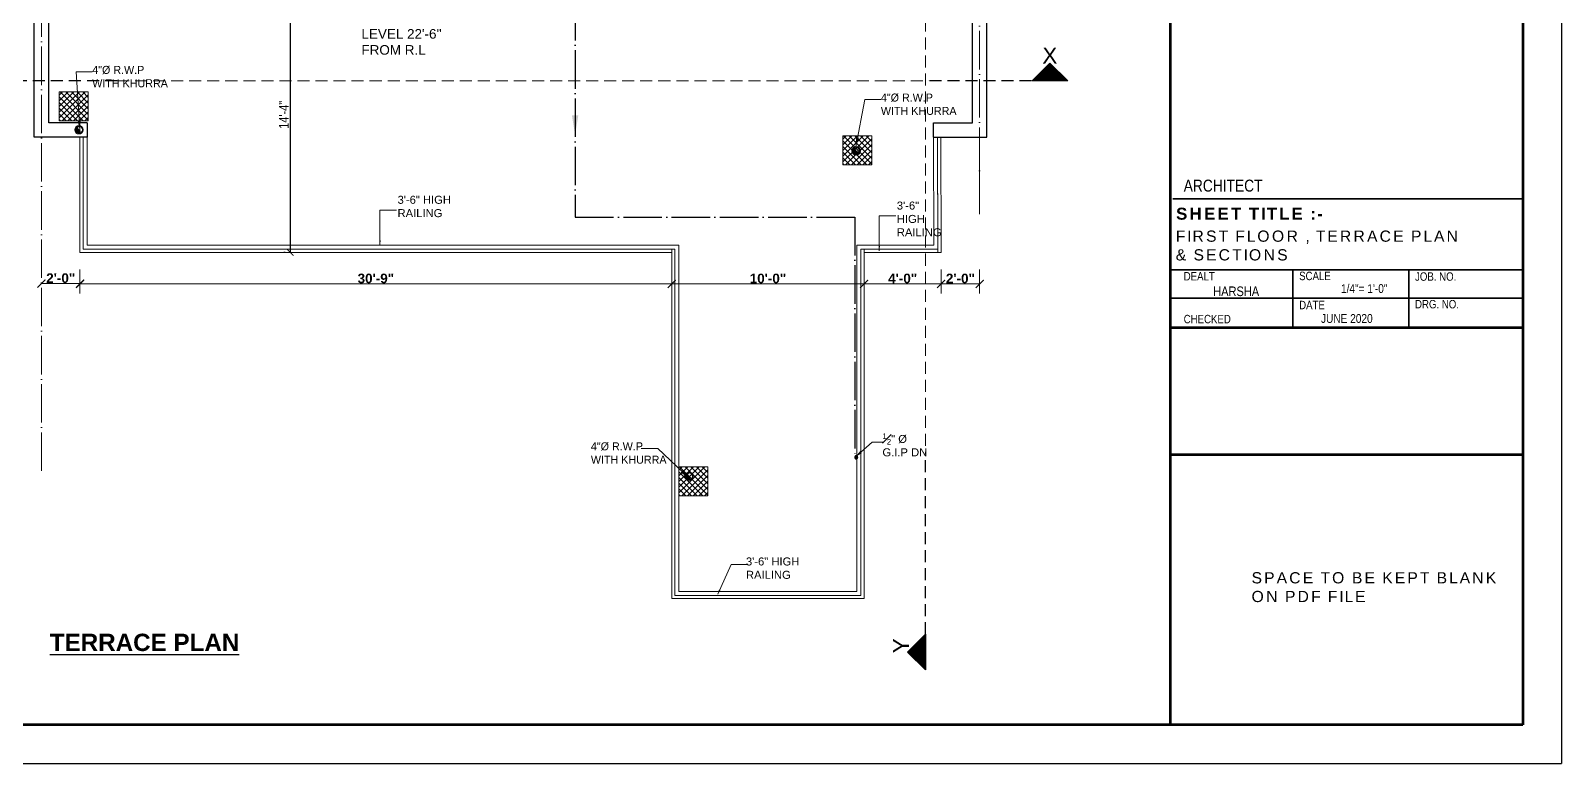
# Model space of a CAD drawing. Header units: feet. Extents: x 18471 to 30550, y -13540 to -11719.
# Drawn here: x 21426 to 22381, y -13380 to -12922 of the extents above; entities that cross this region are included whole.
import ezdxf

# ---------------------------------------------------------------- set-up
doc = ezdxf.new("R2010")
doc.units = ezdxf.units.FT
doc.header["$MEASUREMENT"] = 0
doc.header["$PDMODE"] = 2
for name, pattern in [('ACAD_ISO03W100', [30, 12, -18]), ('ACAD_ISO04W100', [30, 24, -3, 0, -3]), ('DASHED', [0.75, 0.5, -0.25])]:
    doc.linetypes.add(name, pattern=pattern)
doc.layers.get('0').update_dxf_attribs({"lineweight": 30})
doc.layers.add('BLK_1_TERRACESERVICE_UTILITYDISTANCE', color=25, linetype='Continuous', true_color=0x995f4c, plot=False)
for name, color, linetype, lineweight in [('center line', 253, 'ACAD_ISO04W100', 5), ('CWS', 94, 'Continuous', 9), ('DIM', 7, 'Continuous', 18), ('HATCH', 9, 'Continuous', 20), ('P-SOIL', 6, 'Continuous', 18), ('PL-C.W.S', 90, 'ACAD_ISO04W100', 25), ('PLANTERS', 58, 'Continuous', 13), ('PROJ', 30, 'ACAD_ISO03W100', 13), ('pub health ser', 22, 'Continuous', 30), ('SANTRY TEXT', 174, 'Continuous', 9), ('SPECS', 7, 'Continuous', 13), ('TEXT', 7, 'Continuous', 30), ('WALL', 10, 'Continuous', 30)]:
    doc.layers.add(name, color=color, linetype=linetype, lineweight=lineweight)
doc.layers.add('Text F.F', color=7, linetype='Continuous')
doc.styles.add('AR. TEXT 01', font='arialbd.ttf')
doc.styles.add('DIM TEXT', font='GOTHIC.TTF', dxfattribs={"height": 5})
doc.styles.add('p.h tex', font='techb___.ttf')
doc.styles.get("Standard").update_dxf_attribs({"font": 'ARIALN.TTF'})
doc.styles.add('style1', font='swissel.ttf')
doc.styles.add('TEX02', font='GARA.TTF')
doc.dimstyles.new('DIM 50', dxfattribs={"dimtxt": 6, "dimasz": 3, "dimexe": 6, "dimexo": 4, "dimgap": 0.3125, "dimtad": 1, "dimzin": 3, "dimdsep": 46, "dimlunit": 4, "dimtxsty": 'AR. TEXT 01', "dimblk": 'DOT', "dimcen": 0.09, "dimclrd": 5, "dimclre": 5, "dimclrt": 5, "dimazin": 0, "dimtfac": 0.8, "dimtofl": 0, "dimtmove": 1, "dimatfit": 3, "dimfxl": 6, "dimfxlon": 1, "dimfrac": 1, "dimtolj": 1, "dimtzin": 0, "dimlwd": -1, "dimlwe": -1, "dimarcsym": 1})
doc.dimstyles.new('DIM STYLE', dxfattribs={"dimtxt": 5, "dimasz": 3, "dimexe": 0, "dimexo": 0, "dimgap": 1.5, "dimtad": 1, "dimdec": 4, "dimzin": 3, "dimdsep": 46, "dimlunit": 4, "dimtxsty": 'DIM TEXT', "dimblk": 'ARCHTICK', "dimcen": 0, "dimdle": 1, "dimclrd": 256, "dimclre": 253, "dimclrt": 256, "dimadec": 0, "dimazin": 0, "dimtfac": 0.75, "dimtdec": 4, "dimtofl": 0, "dimtmove": 1, "dimatfit": 3, "dimfxl": 1, "dimfrac": 1, "dimtolj": 1, "dimtzin": 0, "dimlwd": -1, "dimlwe": -1, "dimarcsym": 0})
doc.dimstyles.get("Standard").update_dxf_attribs({"dimtxt": 6, "dimasz": 4, "dimexe": 4, "dimexo": 4, "dimgap": 1, "dimtad": 1, "dimdec": 1, "dimzin": 3, "dimdsep": 46, "dimlunit": 4, "dimtxsty": 'Standard', "dimblk": 'ARCHTICK', "dimcen": 0.09, "dimadec": 0, "dimazin": 0, "dimtfac": 1.004999999999999, "dimtdec": 1, "dimtofl": 0, "dimtmove": 2, "dimatfit": 3, "dimfxl": 4, "dimfxlon": 1, "dimtolj": 1, "dimtzin": 0, "dimarcsym": 0})

# ---------------------------------------------------------------- blocks, each defined once
blk = doc.blocks.new('_ArchTick')
at = {"color": 0, "linetype": 'ByBlock', "const_width": 0.15}
blk.add_lwpolyline([(-0.5, -0.5), (0.5, 0.5)], dxfattribs=at)
blk = doc.blocks.new('*D218')
at = {"layer": 'Defpoints', "color": 0, "transparency": 16777216}
for p in [(21434.3285725231, -12565.63067112256), (21398.85132245508, -12988.65837288005), (21448.06268889576, -12988.65837288005)]:
    blk.add_point(p, dxfattribs=at)
at = {"layer": 'DIM', "ltscale": 5, "transparency": 16777216}
for p, q in [((21407.85132245508, -12565.63067112256), (21392.85132245508, -12565.63067112256)), ((21398.85132245508, -12565.63067112256), (21398.85132245508, -12988.65837288005)), ((21407.85132245508, -12988.65837288005), (21392.85132245508, -12988.65837288005))]:
    blk.add_line(p, q, dxfattribs=at)
at = {"layer": 'DIM', "transparency": 16777216, "xscale": 5, "yscale": 5, "zscale": 5}
for p, rotation in [((21398.85132245508, -12565.63067112256), 90), ((21398.85132245508, -12988.65837288005), 270)]:
    blk.add_blockref('_ArchTick', p, dxfattribs=dict(at, rotation=rotation))
at = {"layer": 'DIM', "transparency": 16777216, "insert": (21395.47882245508, -12777.14452200131), "char_height": 6, "attachment_point": 5, "rotation": 90, "style": 'AR. TEXT 01'}
blk.add_mtext('\\A1;35\'-3"', dxfattribs=at)
blk = doc.blocks.new('RWP')
at = {"layer": 'P-SOIL'}
h = blk.add_hatch(color=7, dxfattribs=at)
edge = h.paths.add_edge_path()
edge.add_ellipse((-58225.88443678952, -118219.5594493906), major_axis=(1.494147372830069, 1.494147372830069), ratio=0.9999999999971358, start_angle=35.6182046845361, end_angle=125.618203281105)
edge.add_ellipse((-58225.88443678952, -118219.5594493906), major_axis=(1.494147372827425, 1.494147372827423), ratio=0.9999999999948398, start_angle=125.618203281105, end_angle=215.6182018617833)
edge.add_ellipse((-58226.11501198305, -118220.5921985362), major_axis=(0.7482431835796156, 0.7482431835796152), ratio=0.9999999999816468, start_angle=218.8220523718932, end_angle=392.4143515007202)
edge.add_ellipse((-58225.65386160055, -118218.5267002386), major_axis=(-0.7482431836025633, 0.7482431836025631), ratio=0.9999999999430152, start_angle=-51.1779422807781, end_angle=122.41435150089211, ccw=False)
at = {"layer": 'P-SOIL', "color": 7, "extrusion": (0, 0, -1)}
for centre, major_axis, ratio, start_param, end_param in [((-58225.88443678952, -118219.5594493906), (1.867684216040422, 1.867684216040422), 0.99999999999517, 3.926990816989658, 10.21017612416924), ((-58225.88443678952, -118219.5594493906), (-1.494147372831555, 1.494147372831555), 0.9999999999934598, 5.497787143778865, 11.78097245095845), ((-58226.11501198302, -118220.5921985362), (-0.7482431836144129, 0.7482431836144129), 0.9999999999042399, 1.005059168248902, 4.258487346123779)]:
    blk.add_ellipse(centre, major_axis=major_axis, ratio=ratio, start_param=start_param, end_param=end_param, dxfattribs=at)
at = {"layer": 'P-SOIL', "color": 7, "extrusion": (0, 0, -0.9999999999999998)}
blk.add_ellipse((-58225.65386160053, -118218.5267002386), major_axis=(0.7482431836246272, 0.7482431836246272), ratio=0.99999999987498, start_param=2.575855494946888, end_param=5.829283672833697, dxfattribs=at)
blk = doc.blocks.new('_Dot')
at = {"color": 0, "linetype": 'ByBlock', "lineweight": -2}
blk.add_line((-0.5, 0), (-1, 0), dxfattribs=at)
at = {"color": 0, "linetype": 'ByBlock', "const_width": 0.5}
blk.add_lwpolyline([(-0.25, 0, 1), (0.25, 0, 1)], format="xyb", close=True, dxfattribs=at)
blk = doc.blocks.new('DF DF')
at = {"layer": 'PL-C.W.S', "ltscale": 2}
h = blk.add_hatch(dxfattribs=at)
h.set_pattern_fill('JIS_LC_20', color=256, scale=0.00030976, style=0)
h.set_pattern_definition([(135.0000000015881, (-713.6371133431317, -1892.405334894047), (0.0045997013275512, 0.0045997013272962), []), (135.0000000015881, (-713.6372434423317, -1892.405334894047), (0.0045997013275512, 0.0045997013272962), [])])
edge = h.paths.add_edge_path()
edge.add_ellipse((-1141.155969474507, -1786.047756641909), major_axis=(-0.0172638459292222, 3.67380965955e-05), ratio=0.9999999999448315, start_angle=109.7335148373989, end_angle=250.5103398213486)
edge.add_ellipse((-1141.150174988148, -1786.064019041909), major_axis=(-0.0325247972641925, 1.33438009235e-05), ratio=0.9999999999445645, start_angle=180.0235064780413, end_angle=270.02350647804116, ccw=False)
edge.add_ellipse((-1141.150174988148, -1786.064019041909), major_axis=(0.0325247727854484, 4.20759883691e-05), ratio=0.9999999999445631, start_angle=269.92587879808355, end_angle=359.9258787994174, ccw=False)
edge.add_ellipse((-1141.143692296203, -1786.080281441909), major_axis=(0.0175068814637724, 7.0747587468e-06), ratio=0.9999999999445439, start_angle=111.71059004010041, end_angle=248.24310202751678, ccw=False)
at = {"layer": 'PL-C.W.S', "ltscale": 2, "extrusion": (0, 0, -1)}
for centre, major_axis, ratio, start_param, end_param in [((-1141.150174988148, -1786.064019041909), (0.0403307360506055, 3.58698504617e-05), 0.99999999994456, 3.142482045763561, 9.425667352943147), ((-1141.150174988148, -1786.064019041909), (0.0325247258547981, 6.94492913112e-05), 0.9999999999445602, 3.14372792710681, 9.426913234286395), ((-1141.143692296203, -1786.080281441909), (-0.0175068160262084, 4.83866055586e-05), 0.9999999999442701, -1.194234800505054, 1.188707069907176), ((-1141.157000834208, -1786.047895540491), (0.0175068160262084, -4.83866055586e-05), 0.9999999999442701, -1.194234800505054, 1.188707069907176)]:
    blk.add_ellipse(centre, major_axis=major_axis, ratio=ratio, start_param=start_param, end_param=end_param, dxfattribs=at)
blk = doc.blocks.new('*D221')
at = {"layer": 'Defpoints', "color": 0, "transparency": 16777216}
for p in [(21432.79801133277, -13079.04535497013), (21456.79801133279, -13079.04535497013), (21456.79801133279, -13080.04535497013)]:
    blk.add_point(p, dxfattribs=at)
at = {"layer": 'DIM', "ltscale": 5, "transparency": 16777216}
for p, q in [((21432.79801133277, -13080.04535497013), (21456.79801133279, -13080.04535497013)), ((21432.79801133277, -13083.04535497013), (21432.79801133277, -13086.04535497013)), ((21456.79801133279, -13083.04535497013), (21456.79801133279, -13086.04535497013))]:
    blk.add_line(p, q, dxfattribs=at)
at = {"layer": 'DIM', "transparency": 16777216, "xscale": 5, "yscale": 5, "zscale": 5, "rotation": 180}
blk.add_blockref('_ArchTick', (21432.79801133277, -13080.04535497013), dxfattribs=at)
at = {"layer": 'DIM', "transparency": 16777216, "xscale": 5, "yscale": 5, "zscale": 5}
blk.add_blockref('_ArchTick', (21456.79801133279, -13080.04535497013), dxfattribs=at)
at = {"layer": 'DIM', "transparency": 16777216, "insert": (21444.79801133278, -13076.67285497013), "char_height": 6, "attachment_point": 5, "style": 'AR. TEXT 01'}
blk.add_mtext('\\A1;2\'-0"', dxfattribs=at)
blk = doc.blocks.new('*D222')
at = {"layer": 'Defpoints', "color": 0, "transparency": 16777216}
for p in [(21428.29801133277, -12988.65837288004), (21397.23075690644, -13060.65837288007), (21456.79801133279, -13060.65837288007)]:
    blk.add_point(p, dxfattribs=at)
at = {"layer": 'DIM', "ltscale": 5, "transparency": 16777216}
for p, q in [((21406.23075690644, -12988.65837288004), (21391.23075690644, -12988.65837288004)), ((21397.23075690644, -12988.65837288004), (21397.23075690644, -13060.65837288007)), ((21406.23075690644, -13060.65837288007), (21391.23075690644, -13060.65837288007))]:
    blk.add_line(p, q, dxfattribs=at)
at = {"layer": 'DIM', "transparency": 16777216, "xscale": 5, "yscale": 5, "zscale": 5}
for p, rotation in [((21397.23075690644, -12988.65837288004), 90), ((21397.23075690644, -13060.65837288007), 270)]:
    blk.add_blockref('_ArchTick', p, dxfattribs=dict(at, rotation=rotation))
at = {"layer": 'DIM', "transparency": 16777216, "insert": (21393.85825690644, -13024.65837288006), "char_height": 6, "attachment_point": 5, "rotation": 90, "style": 'AR. TEXT 01'}
blk.add_mtext('\\A1;6\'-0"', dxfattribs=at)
blk = doc.blocks.new('*D226')
at = {"layer": 'Defpoints', "color": 0, "transparency": 16777216}
for p in [(21396.52943792569, -13060.65837288007), (21822.59669235188, -13060.65837288007), (21822.59669235188, -13276.65837288006)]:
    blk.add_point(p, dxfattribs=at)
at = {"layer": 'DIM', "ltscale": 5, "transparency": 16777216}
for p, q in [((21405.52943792569, -13060.65837288007), (21390.52943792569, -13060.65837288007)), ((21396.52943792569, -13276.65837288006), (21396.52943792569, -13060.65837288007)), ((21405.52943792569, -13276.65837288006), (21390.52943792569, -13276.65837288006))]:
    blk.add_line(p, q, dxfattribs=at)
at = {"layer": 'DIM', "transparency": 16777216, "xscale": 5, "yscale": 5, "zscale": 5}
for p, rotation in [((21396.52943792569, -13060.65837288007), 90), ((21396.52943792569, -13276.65837288006), 270)]:
    blk.add_blockref('_ArchTick', p, dxfattribs=dict(at, rotation=rotation))
at = {"layer": 'DIM', "transparency": 16777216, "insert": (21393.15093792569, -13168.65837288007), "char_height": 6, "attachment_point": 5, "rotation": 90, "style": 'AR. TEXT 01'}
blk.add_mtext('\\A1;18\'-0"', dxfattribs=at)
blk = doc.blocks.new('*D227')
at = {"layer": 'Defpoints', "color": 0, "transparency": 16777216}
for p in [(21456.79801133279, -13060.65837288007), (21825.79801133277, -13060.65837288007), (21825.79801133277, -13080.25371961369)]:
    blk.add_point(p, dxfattribs=at)
at = {"layer": 'DIM', "ltscale": 5, "transparency": 16777216}
for p, q in [((21456.79801133279, -13071.25371961369), (21456.79801133279, -13086.25371961369)), ((21825.79801133277, -13071.25371961369), (21825.79801133277, -13086.25371961369)), ((21456.79801133279, -13080.25371961369), (21825.79801133277, -13080.25371961369))]:
    blk.add_line(p, q, dxfattribs=at)
at = {"layer": 'DIM', "transparency": 16777216, "xscale": 5, "yscale": 5, "zscale": 5, "rotation": 180}
blk.add_blockref('_ArchTick', (21456.79801133279, -13080.25371961369), dxfattribs=at)
at = {"layer": 'DIM', "transparency": 16777216, "xscale": 5, "yscale": 5, "zscale": 5}
blk.add_blockref('_ArchTick', (21825.79801133277, -13080.25371961369), dxfattribs=at)
at = {"layer": 'DIM', "transparency": 16777216, "insert": (21641.29801133278, -13076.87521961369), "char_height": 6, "attachment_point": 5, "style": 'AR. TEXT 01'}
blk.add_mtext('\\A1;30\'-9"', dxfattribs=at)
blk = doc.blocks.new('*D228')
at = {"layer": 'Defpoints', "color": 0, "transparency": 16777216}
for p in [(21825.79801133277, -13060.65837288007), (21945.79801133279, -13080.25371961371), (21945.79801133279, -13080.25371961369)]:
    blk.add_point(p, dxfattribs=at)
at = {"layer": 'DIM', "ltscale": 5, "transparency": 16777216}
for p, q in [((21825.79801133277, -13071.25371961369), (21825.79801133277, -13086.25371961369)), ((21825.79801133277, -13080.25371961369), (21945.79801133279, -13080.25371961369)), ((21945.79801133279, -13084.25371961371), (21945.79801133279, -13086.25371961369))]:
    blk.add_line(p, q, dxfattribs=at)
at = {"layer": 'DIM', "transparency": 16777216, "xscale": 5, "yscale": 5, "zscale": 5, "rotation": 180}
blk.add_blockref('_ArchTick', (21825.79801133277, -13080.25371961369), dxfattribs=at)
at = {"layer": 'DIM', "transparency": 16777216, "xscale": 5, "yscale": 5, "zscale": 5}
blk.add_blockref('_ArchTick', (21945.79801133279, -13080.25371961369), dxfattribs=at)
at = {"layer": 'DIM', "transparency": 16777216, "insert": (21885.79801133278, -13076.8812196137), "char_height": 6, "attachment_point": 5, "style": 'AR. TEXT 01'}
blk.add_mtext('\\A1;10\'-0"', dxfattribs=at)
blk = doc.blocks.new('*D229')
at = {"layer": 'Defpoints', "color": 0, "transparency": 16777216}
for p in [(21993.79801133277, -13060.65837288006), (21945.79801133279, -13080.25371961371), (21993.79801133277, -13080.25371961369)]:
    blk.add_point(p, dxfattribs=at)
at = {"layer": 'DIM', "ltscale": 5, "transparency": 16777216}
for p, q in [((21945.79801133279, -13076.25371961371), (21945.79801133279, -13074.25371961369)), ((21993.79801133277, -13071.25371961369), (21993.79801133277, -13086.25371961369)), ((21945.79801133279, -13080.25371961369), (21993.79801133277, -13080.25371961369))]:
    blk.add_line(p, q, dxfattribs=at)
at = {"layer": 'DIM', "transparency": 16777216, "xscale": 5, "yscale": 5, "zscale": 5, "rotation": 180}
blk.add_blockref('_ArchTick', (21945.79801133279, -13080.25371961369), dxfattribs=at)
at = {"layer": 'DIM', "transparency": 16777216, "xscale": 5, "yscale": 5, "zscale": 5}
blk.add_blockref('_ArchTick', (21993.79801133277, -13080.25371961369), dxfattribs=at)
at = {"layer": 'DIM', "transparency": 16777216, "insert": (21969.79801133278, -13076.8812196137), "char_height": 6, "attachment_point": 5, "style": 'AR. TEXT 01'}
blk.add_mtext('\\A1;4\'-0"', dxfattribs=at)
blk = doc.blocks.new('*D230')
at = {"layer": 'Defpoints', "color": 0, "transparency": 16777216}
for p in [(22017.79801133277, -13030.65837288006), (21993.79801133277, -13060.65837288006), (22017.79801133277, -13080.25371961369)]:
    blk.add_point(p, dxfattribs=at)
at = {"layer": 'DIM', "ltscale": 5, "transparency": 16777216}
for p, q in [((21993.79801133277, -13071.25371961369), (21993.79801133277, -13086.25371961369)), ((22017.79801133277, -13071.25371961369), (22017.79801133277, -13086.25371961369)), ((21993.79801133277, -13080.25371961369), (22017.79801133277, -13080.25371961369))]:
    blk.add_line(p, q, dxfattribs=at)
at = {"layer": 'DIM', "transparency": 16777216, "xscale": 5, "yscale": 5, "zscale": 5, "rotation": 180}
blk.add_blockref('_ArchTick', (21993.79801133277, -13080.25371961369), dxfattribs=at)
at = {"layer": 'DIM', "transparency": 16777216, "xscale": 5, "yscale": 5, "zscale": 5}
blk.add_blockref('_ArchTick', (22017.79801133277, -13080.25371961369), dxfattribs=at)
at = {"layer": 'DIM', "transparency": 16777216, "insert": (22005.79801133277, -13076.8812196137), "char_height": 6, "attachment_point": 5, "style": 'AR. TEXT 01'}
blk.add_mtext('\\A1;2\'-0"', dxfattribs=at)
blk = doc.blocks.new('*D234')
at = {"layer": 'BLK_1_TERRACESERVICE_UTILITYDISTANCE', "color": 0, "lineweight": -2, "transparency": 16777216}
for p, q in [((21584.68091911028, -12888.74045904336), (21583.94548478834, -12888.74045904336)), ((21587.94548478834, -12888.74045904336), (21587.94548478834, -13060.65837288007)), ((21584.68091911028, -13060.65837288007), (21583.94548478834, -13060.65837288007))]:
    blk.add_line(p, q, dxfattribs=at)
at = {"layer": 'Defpoints', "color": 0, "transparency": 16777216}
for p in [(21588.68091911028, -12888.74045904336), (21587.94548478834, -13060.65837288007), (21588.68091911028, -13060.65837288007)]:
    blk.add_point(p, dxfattribs=at)
at = {"layer": 'BLK_1_TERRACESERVICE_UTILITYDISTANCE', "color": 0, "lineweight": -2, "transparency": 16777216, "xscale": 4, "yscale": 4, "zscale": 4}
for p, rotation in [((21587.94548478834, -12888.74045904336), 90), ((21587.94548478834, -13060.65837288007), 270)]:
    blk.add_blockref('_ArchTick', p, dxfattribs=dict(at, rotation=rotation))
at = {"layer": 'BLK_1_TERRACESERVICE_UTILITYDISTANCE', "color": 0, "transparency": 16777216, "insert": (21583.93347277632, -12974.69941596172), "char_height": 6, "attachment_point": 5, "rotation": 90}
blk.add_mtext('\\A1;14\'-4"', dxfattribs=at)

msp = doc.modelspace()

# ---------------------------------------------------------------- hatches: boundary and pattern name
at = {"layer": 'HATCH', "ltscale": 10}
h = msp.add_hatch(dxfattribs=at)
h.set_pattern_fill('ANSI31', color=256, angle=90, style=0)
h.set_pattern_definition([(135, (-17590.60978036855, -39779.32345023527), (-0.0883883476483185, -0.0883883476483184), [])])
h.paths.add_polyline_path([(22061.65128059619, -12942.43240928143), (22050.58250323439, -12953.50118664323), (22072.72005795799, -12953.50118664323)])
h = msp.add_hatch(dxfattribs=at)
h.set_pattern_fill('ANSI31', color=256, angle=-1e-14, style=0)
h.set_pattern_definition([(-135, (48809.75685315417, -52962.25687076439), (0.0883883476483184, -0.0883883476483185), [])])
h.paths.add_polyline_path([(21972.86581220033, -13309.9958097997), (21983.93458956213, -13321.06458716148), (21983.93458956213, -13298.92703243788)])
at = {"layer": 'pub health ser', "lineweight": 0, "true_color": 0x939598}
h = msp.add_hatch(dxfattribs=at)
h.set_pattern_fill('ANSI37', color=252, scale=20, angle=-90.00000000000001, style=0)
h.set_pattern_definition([(-45.00000000000006, (-2239.356159222407, 46060.9375060937), (1.767766952966369, 1.767766952966367), []), (44.99999999999995, (-2239.356159222407, 46060.9375060937), (-1.767766952966367, 1.767766952966369), [])])
h.paths.add_polyline_path([(21461.93252287377, -12978.44783284142), (21461.93252287378, -12960.44783284142), (21443.93252287378, -12960.44783284139), (21443.93252287378, -12978.44783284139)])
edge = h.paths.add_edge_path(flags=16)
edge.add_ellipse((21452.25697006343, -12968.88585981197), major_axis=(0.7482431836542677, 0.7482431836542677), ratio=0.999999999800657, start_angle=51.17794786418325, end_angle=63.99335204062713)
edge.add_ellipse((21452.48754525695, -12969.91860895755), major_axis=(1.494147372824954, 1.494147372824954), ratio=1, start_angle=54.38179825586201, end_angle=60.789499034851985, ccw=False)
h = msp.add_hatch(dxfattribs=at)
h.set_pattern_fill('ANSI37', color=252, scale=20, angle=-90.00000000000001, style=0)
h.set_pattern_definition([(-45.00000000000006, (-1750.783175861907, 46033.5246411369), (1.767766952966369, 1.767766952966367), []), (44.99999999999995, (-1750.783175861907, 46033.5246411369), (-1.767766952966367, 1.767766952966369), [])])
h.paths.add_polyline_path([(21950.50550623427, -13005.86069779821), (21950.50550623428, -12987.86069779821), (21932.50550623428, -12987.86069779818), (21932.50550623428, -13005.86069779818)])
edge = h.paths.add_edge_path(flags=16)
edge.add_ellipse((21940.82995342393, -12996.29872476875), major_axis=(0.7482431836542677, 0.7482431836542677), ratio=0.999999999800657, start_angle=51.17794786418325, end_angle=63.99335204062713)
edge.add_ellipse((21941.06052861745, -12997.33147391434), major_axis=(1.494147372824954, 1.494147372824954), ratio=1, start_angle=54.38179825586201, end_angle=60.789499034851985, ccw=False)
h = msp.add_hatch(dxfattribs=at)
h.set_pattern_fill('ANSI37', color=252, scale=20, angle=-90.00000000000001, style=0)
h.set_pattern_definition([(-45.00000000000006, (-1852.990670763415, 45826.87644001762), (1.767766952966369, 1.767766952966367), []), (44.99999999999995, (-1852.990670763415, 45826.87644001762), (-1.767766952966367, 1.767766952966369), [])])
h.paths.add_polyline_path([(21848.29801133276, -13212.50889891749), (21848.29801133277, -13194.50889891749), (21830.29801133277, -13194.50889891747), (21830.29801133277, -13212.50889891747)])
edge = h.paths.add_edge_path(flags=16)
edge.add_ellipse((21838.62245852242, -13202.94692588804), major_axis=(0.7482431836542677, 0.7482431836542677), ratio=0.999999999800657, start_angle=51.17794786418325, end_angle=63.99335204062713)
edge.add_ellipse((21838.85303371594, -13203.97967503362), major_axis=(1.494147372824954, 1.494147372824954), ratio=1, start_angle=54.38179825586201, end_angle=60.789499034851985, ccw=False)

# ---------------------------------------------------------------- linework, layer by layer
at = {"color": 3, "lineweight": 25}
for p in [(22380.54321050063, -11849.53159030595), (20520.54321050065, -13379.53022394625)]:
    msp.add_line(p, (22380.54321050065, -13379.53022394625), dxfattribs=at)
at = {"layer": 'center line'}
for p, q in [((22017.79801133277, -13036.65837288009, 0.02260156391333), (22017.79801133277, -12477.00063065624, 0.02260156391333)), ((21432.79801133277, -13196.91266858144, 0.02260156391333), (21432.79801133277, -12494.9966660264, 0.02260156391333))]:
    msp.add_line(p, q, dxfattribs=at)
at = {"layer": 'PL-C.W.S', "elevation": 0.02260156391333}
msp.add_lwpolyline([(21765.54985908702, -12783.90052979688), (21765.54985908702, -13038.52808888975), (21939.88279564509, -13038.52808888975), (21939.88279564509, -13188.51681598302)], dxfattribs=at)
at = {"layer": 'PL-C.W.S', "ltscale": 2}
msp.add_solid([(21767.54985908702, -12975.02885612603, 0.02260156391333), (21765.54985908702, -12987.02885612603, 0.02260156391333), (21763.54985908702, -12975.02885612603, 0.02260156391333)], dxfattribs=at)
at = {"layer": 'PLANTERS', "ltscale": 15}
for p, q in [((21456.79801133279, -13060.65837288007, 0.02260156391333), (21456.79801133279, -12988.65837288005, 0.02260156391333)), ((21458.79801133279, -13058.65837288007, 0.02260156391333), (21458.79801133279, -12988.65837288005, 0.02260156391333)), ((21461.29801133279, -13056.15837288007, 0.02260156391333), (21461.29801133279, -12988.65837288005, 0.02260156391333)), ((21989.29801133277, -13056.15837288006, 0.02260156391333), (21989.04801133277, -12988.65837288005, 0.02260156391333)), ((21991.79801133277, -13058.65837288006, 0.02260156391333), (21991.54801133277, -12988.65837288005, 0.02260156391333)), ((21993.79801133277, -13060.65837288006, 0.02260156391333), (21993.54801133277, -12988.65837288005, 0.02260156391333)), ((21830.29801133277, -13056.15837288007, 0.02260156391333), (21461.29801133279, -13056.15837288007, 0.02260156391333)), ((21830.29801133277, -13272.15837288006, 0.02260156391333), (21830.29801133277, -13056.15837288007, 0.02260156391333)), ((21941.29801133277, -13272.15837288006, 0.02260156391333), (21941.29801133279, -13056.15837288006, 0.02260156391333)), ((21941.29801133279, -13056.15837288006, 0.02260156391333), (21989.29801133277, -13056.15837288006, 0.02260156391333)), ((21825.79801133277, -13060.65837288007, 0.02260156391333), (21456.79801133279, -13060.65837288007, 0.02260156391333)), ((21827.79801133277, -13058.65837288007, 0.02260156391333), (21458.79801133279, -13058.65837288007, 0.02260156391333)), ((21825.79801133277, -13276.65837288006, 0.02260156391333), (21825.79801133277, -13058.65837288006, 0.02260156391333)), ((21827.79801133277, -13274.65837288006, 0.02260156391333), (21827.79801133277, -13058.65837288007, 0.02260156391333)), ((21943.79801133277, -13274.65837288006, 0.02260156391333), (21943.79801133279, -13058.65837288006, 0.02260156391333)), ((21943.79801133279, -13058.65837288006, 0.02260156391333), (21991.79801133277, -13058.65837288006, 0.02260156391333)), ((21945.79801133277, -13276.65837288006, 0.02260156391333), (21945.79801133279, -13058.65837288006, 0.02260156391333)), ((21945.79801133277, -13060.65837288006, 0.02260156391333), (21993.79801133277, -13060.65837288006, 0.02260156391333)), ((21825.79801133277, -13276.65837288006, 0.02260156391333), (21945.79801133277, -13276.65837288006, 0.02260156391333)), ((21827.79801133277, -13274.65837288006, 0.02260156391333), (21943.79801133277, -13274.65837288006, 0.02260156391333)), ((21830.29801133277, -13272.15837288006, 0.02260156391333), (21941.29801133277, -13272.15837288006, 0.02260156391333))]:
    msp.add_line(p, q, dxfattribs=at)
at = {"layer": 'PROJ', "ltscale": 15}
for p, q in [((21991.79801133277, -13060.65837288006, 0.02260156391333), (21991.54801133277, -12988.65837288005, 0.02260156391333)), ((22017.79801133277, -13030.65837288006, 0.02260156391333), (22017.79801133286, -12988.65837288004, 0.02260156391333))]:
    msp.add_line(p, q, dxfattribs=at)
at = {"layer": 'pub health ser', "color": 252, "lineweight": 0, "true_color": 0x939598, "elevation": 0.02260156391333}
for points in [[(21443.93252287378, -12960.44783284142), (21461.93252287378, -12960.44783284142), (21461.93252287378, -12978.44783284141), (21443.93252287378, -12978.44783284141)], [(21932.50550623428, -12987.86069779821), (21950.50550623428, -12987.86069779821), (21950.50550623428, -13005.86069779819), (21932.50550623428, -13005.86069779819)], [(21830.29801133277, -13194.50889891749), (21848.29801133277, -13194.50889891749), (21848.29801133277, -13212.50889891748), (21830.29801133277, -13212.50889891748)]]:
    msp.add_lwpolyline(points, close=True, dxfattribs=at)
at = {"layer": 'WALL', "color": 35, "linetype": 'Continuous', "lineweight": 60}
for p, q in [((22136.74612498552, -13355.53022394625), (22136.74612498552, -11873.53159030595)), ((22356.54321050063, -11873.53159030595), (22356.54321050065, -13355.53022394625)), ((22136.74612498551, -13107.38319885313), (22356.54321050065, -13107.38319885313)), ((22136.74612498551, -13107.38319885313), (22356.54321050065, -13107.38319885313)), ((22136.74612498551, -13186.69304660422), (22356.54321050065, -13186.69304660422)), ((22356.54321050065, -13355.53022394625), (20544.54321050065, -13355.53022394625))]:
    msp.add_line(p, q, dxfattribs=at)
at = {"layer": 'WALL', "color": 3, "linetype": 'DASHED', "lineweight": 13, "ltscale": 15}
for p, q in [((21983.93458956213, -12431.36349181266, 0.02260156391333), (21983.93458956213, -13186.25407082999, 0.02260156391333)), ((21479.93872384042, -12953.50118664323, 0.02260156391333), (21986.19882114218, -12953.50118664323, 0.02260156391333))]:
    msp.add_line(p, q, dxfattribs=at)
at = {"layer": 'WALL', "lineweight": 25}
for p, q in [((22022.29801133277, -12988.65837288005, 0.02260156391333), (22022.29801133277, -12520.65837288004, 0.02260156391333)), ((21428.29801133277, -12988.65837288005, 0.02260156391333), (21428.29801133277, -12565.63067112256, 0.02260156391333)), ((21437.29801133276, -12979.65837288004, 0.02260156391333), (21437.29801133279, -12574.63067112253, 0.02260156391333)), ((22013.29801133277, -12979.65837288006, 0.02260156391333), (22013.29801133277, -12851.65837288007, 0.02260156391333)), ((21461.29801133279, -12979.65837288006, 0.02260156391333), (21437.29801133276, -12979.65837288004, 0.02260156391333)), ((21461.29801133279, -12979.65837288006, 0.02260156391333), (21461.29801133279, -12988.65837288005, 0.02260156391333)), ((21989.04801133277, -12979.65837288006, 0.02260156391333), (22013.29801133277, -12979.65837288006, 0.02260156391333)), ((21989.04801133277, -12988.65837288005, 0.02260156391333), (21989.04801133277, -12979.65837288006, 0.02260156391333)), ((21461.29801133279, -12988.65837288005, 0.02260156391333), (21428.29801133277, -12988.65837288004, 0.02260156391333)), ((21989.04801133277, -12988.65837288005, 0.02260156391333), (22013.29801133277, -12988.65837288005, 0.02260156391333)), ((22013.29801133277, -12988.65837288003, 0.02260156391333), (22022.29801133277, -12988.65837288005, 0.02260156391333))]:
    msp.add_line(p, q, dxfattribs=at)
at = {"layer": 'WALL', "color": 3, "ltscale": 15}
for p, q in [((22061.65128059619, -12942.43240928143, 0.02260156391333), (22050.58250323439, -12953.50118664323, 0.02260156391333)), ((22061.65128059619, -12942.43240928143, 0.02260156391333), (22072.72005795799, -12953.50118664323, 0.02260156391333)), ((22072.72005795799, -12953.50118664323, 0.02260156391333), (22050.58250323441, -12953.50118664323, 0.02260156391333)), ((21972.86581220033, -13309.9958097997, 0.02260156391333), (21983.93458956213, -13298.9270324379, 0.02260156391333)), ((21983.93458956213, -13298.9270324379, 0.02260156391333), (21983.93458956213, -13321.06458716148, 0.02260156391333)), ((21983.93458956213, -13321.06458716148, 0.02260156391333), (21972.86581220033, -13309.9958097997, 0.02260156391333))]:
    msp.add_line(p, q, dxfattribs=at)
at = {"layer": 'WALL', "color": 3, "linetype": 'DASHED', "ltscale": 15}
for p, q in [((21479.93872384042, -12953.50118664323, 0.02260156391333), (21402.29024069799, -12953.50118664323, 0.02260156391333)), ((22072.72005795799, -12953.50118664323, 0.02260156391333), (21986.19882114218, -12953.50118664323, 0.02260156391333)), ((21983.93458956213, -13298.9270324379, 0.02260156391333), (21983.93458956213, -13186.25407082999, 0.02260156391333))]:
    msp.add_line(p, q, dxfattribs=at)
at = {"layer": 'WALL', "color": 35, "linetype": 'Continuous', "lineweight": 35}
for p, q in [((22138.16664878096, -13027.24171891581), (22357.16664878099, -13027.24171891581)), ((22136.74612498551, -13071.49225986202), (22356.54321050063, -13071.49225986202)), ((22213.15947718338, -13107.38319885313), (22213.15947718336, -13071.49225986202)), ((22285.41734835587, -13107.38319885313), (22285.41734835587, -13071.49225986202)), ((22136.74612498551, -13089.20269832732), (22356.54321050065, -13089.20269832732))]:
    msp.add_line(p, q, dxfattribs=at)

# ---------------------------------------------------------------- block references
at = {"layer": 'PL-C.W.S', "xscale": 22.60173912992468, "yscale": 22.60173912992468, "zscale": 22.60173912992468}
msp.add_blockref('DF DF', (47732.81451240498, 27179.67098699825, 0.02260156391333), dxfattribs=at)
at = {"layer": 'WALL'}
for p in [(79682.06330417012, 105235.5269634864, 0.02260156391333), (80166.69663015672, 105222.3465175451, 0.02260156391333), (80062.47482850119, 105019.231092793, 0.02260156391333)]:
    msp.add_blockref('RWP', p, dxfattribs=at)

# ---------------------------------------------------------------- texts
at = {"layer": 'CWS', "ltscale": 0.2, "insert": (21957.18173586857, -13187.92799139747, 0.02260156391333), "char_height": 5, "width": 53.92359098510496, "attachment_point": 7, "style": 'p.h tex'}
msp.add_mtext('\\A1;{\\fArial|b0|i0|c0|p34;\\H0.7x;\\S1#2;\\H1.429x;" %%C \\PG.I.P DN}', dxfattribs=at)
at = {"layer": 'SANTRY TEXT', "color": 5, "ltscale": 25, "char_height": 5, "width": 68.77202682150889, "attachment_point": 1, "style": 'DIM TEXT'}
for insert in [(21464.45537001403, -12944.17344058715, 0.02260156391333), (21956.22353092963, -12961.42952637322, 0.02260156391333), (21775.39122307323, -13179.11585823141, 0.02260156391333)]:
    msp.add_mtext('\\A1;4"%%C R.W.P\\PWITH KHURRA', dxfattribs=dict(at, insert=insert))
at = {"layer": 'TEXT', "style": 'TEX02'}
for s, insert, char_height, width, attachment_point in [("\\A1;{\\fArial|b0|i0|c0|p34;TERRACE \\PLEVEL 22'-6'' FROM R.L}", (21632.32501403276, -12911.1793710856, 0.02260156391333), 6, 63.03306711644836, 1), ('\\A1;{\\fArial|b0|i0|c0|p34;X}', (22061.56722854381, -12932.69376070739, 0.02260156391333), 10, 27.26902642550526, 2)]:
    msp.add_mtext(s, dxfattribs=dict(at, insert=insert, char_height=char_height, width=width, attachment_point=attachment_point))
at = {"layer": 'TEXT', "linetype": 'Continuous', "lineweight": -2, "attachment_point": 1}
for s, insert, char_height, width in [('ARCHITECT', (22145.03561747476, -13015.16011785973), 7.5, 142.0895246916268), ('{\\fSwis721 LtEx BT|b1|i0|c0|p34;\\T1.2;SHEET TITLE :-}', (22140.29127736865, -13032.66134701893), 7.5, 214.0748919116238), ('DEALT', (22145.03561747476, -13072.83584153673), 5.25, 34.18840329617592), ('SCALE', (22217.02844587718, -13072.63014906822), 5.25, 34.18840329617592), ('JOB. NO.', (22289.28631704958, -13073.01888401022), 5.25, 34.18840329617592), ('HARSHA', (22163.44897787009, -13081.85015294323), 6, 82.77211509928084), ('DATE', (22217.02844587718, -13090.79112056262), 5.25, 34.18840329617592), ('DRG. NO.', (22289.28631704958, -13090.26010795742), 5.25, 58.38208869985169), ('CHECKED', (22145.03561747476, -13099.57794651343), 5.25, 38.56782921758053)]:
    msp.add_mtext(s, dxfattribs=dict(at, insert=insert, char_height=char_height, width=width))
at = {"layer": 'TEXT', "char_height": 5, "attachment_point": 1}
for insert, width in [((21654.84508839178, -13025.24162715804, 0.02260156391333), 37.04403607775379), ((21966.16165837902, -13028.84804561815, 0.02260156391333), 28.79403607775379), ((21872.08386473615, -13250.9799613938, 0.02260156391333), 37.04403607775379)]:
    msp.add_mtext('{\\fArial|b0|i0|c0|p34;3\'-6" HIGH \\PRAILING}', dxfattribs=dict(at, insert=insert, width=width))
at = {"layer": 'TEXT', "linetype": 'Continuous', "lineweight": -2, "char_height": 7, "attachment_point": 1, "style": 'style1'}
for s, insert, width in [('{\\T1.2;FIRST FLOOR , TERRACE PLAN \\P& SECTIONS}', (22140.08181930056, -13046.93319006813), 245.3052676403538), ('{\\T1.2;SPACE TO BE KEPT BLANK ON PDF FILE}', (22187.35079691914, -13260.17217985613), 157.3563077908918)]:
    msp.add_mtext(s, dxfattribs=dict(at, insert=insert, width=width))
at = {"layer": 'TEXT', "lineweight": -2, "char_height": 5.5, "width": 63.648343415153, "attachment_point": 1}
for s, insert in [('1/4"= 1\'-0"', (22243.11719516167, -13080.40904924102)), ('JUNE 2020', (22230.65917827727, -13099.06380414552))]:
    msp.add_mtext(s, dxfattribs=dict(at, insert=insert))
at = {"layer": 'TEXT', "insert": (21973.81412039646, -13306.11659765438, 0.02260156391333), "char_height": 10, "attachment_point": 8, "rotation": 89.99999999999999, "style": 'TEX02'}
msp.add_mtext('\\A1;{\\fArial|b0|i0|c0|p34;Y}', dxfattribs=at)
at = {"layer": 'Text F.F', "ltscale": 2, "insert": (21497.07553281452, -13309.53022394627, 0.02260156391333), "char_height": 9, "width": 324.8309128574328, "attachment_point": 8}
msp.add_mtext('\\A1;{\\fSwis721 LtEx BT|b1|i0|c0|p34;\\H1.2x;\\LTERRACE PLAN}', dxfattribs=at)

# ---------------------------------------------------------------- dimensions: what is measured, and where the dimension line sits
at = {"layer": 'BLK_1_TERRACESERVICE_UTILITYDISTANCE', "color": 37}
dim = msp.add_linear_dim(base=(21587.94548478834, -13060.65837288007, 0.02260156391333), p1=(21588.68091911028, -12888.74045904336, 0.02260156391333), p2=(21588.68091911028, -13060.65837288007, 0.02260156391333), angle=90, dimstyle='Standard', override={"dimfxl": 7}, dxfattribs=at)
dim.commit()
dim.dimension.update_dxf_attribs({"geometry": '*D234', "text_midpoint": (21583.93347277632, -12974.69941596172, 0.02260156391333)})
at = {"layer": 'DIM', "ltscale": 5}
for base, p1, p2, override, picture, middle in [((21398.85132245508, -12988.65837288005, 0.02260156391333), (21434.3285725231, -12565.63067112256, 0.02260156391333), (21448.06268889576, -12988.65837288005, 0.02260156391333), {"dimtxt": 6, "dimasz": 5, "dimblk": 'ArchTick', "dimclrd": 256, "dimclre": 256, "dimclrt": 256, "dimfxl": 9}, '*D218', (21395.47882245508, -12777.14452200131, 0.02260156391333)), ((21397.23075690644, -13060.65837288007, 0.02260156391333), (21428.29801133277, -12988.65837288004, 0.02260156391333), (21456.79801133279, -13060.65837288007, 0.02260156391333), {"dimasz": 5, "dimblk": 'ArchTick', "dimclrd": 256, "dimclre": 256, "dimclrt": 256, "dimfxl": 9}, '*D222', (21393.85825690644, -13024.65837288006, 0.02260156391333)), ((21396.52943792569, -13060.65837288007, 0.02260156391333), (21822.59669235188, -13276.65837288006, 0.02260156391333), (21822.59669235188, -13060.65837288007, 0.02260156391333), {"dimasz": 5, "dimblk": 'ArchTick', "dimclrd": 256, "dimclre": 256, "dimclrt": 256, "dimfxl": 9}, '*D226', (21393.15093792569, -13168.65837288007, 0.02260156391333))]:
    dim = msp.add_linear_dim(base=base, p1=p1, p2=p2, angle=90, dimstyle='DIM 50', override=override, dxfattribs=at)
    dim.commit()
    dim.dimension.update_dxf_attribs({"geometry": picture, "text_midpoint": middle})
for base, p1, p2, picture, middle in [((22017.79801133277, -13080.25371961369, 0.02260156391333), (21993.79801133277, -13060.65837288006, 0.02260156391333), (22017.79801133277, -13030.65837288006, 0.02260156391333), '*D230', (22005.79801133277, -13076.8812196137, 0.02260156391333)), ((21825.79801133277, -13080.25371961369, 0.02260156391333), (21456.79801133279, -13060.65837288007, 0.02260156391333), (21825.79801133277, -13060.65837288007, 0.02260156391333), '*D227', (21641.29801133278, -13076.87521961369, 0.02260156391333)), ((21945.79801133279, -13080.25371961369, 0.02260156391333), (21825.79801133277, -13060.65837288007, 0.02260156391333), (21945.79801133279, -13080.25371961371, 0.02260156391333), '*D228', (21885.79801133278, -13076.8812196137, 0.02260156391333)), ((21993.79801133277, -13080.25371961369, 0.02260156391333), (21945.79801133279, -13080.25371961371, 0.02260156391333), (21993.79801133277, -13060.65837288006, 0.02260156391333), '*D229', (21969.79801133278, -13076.8812196137, 0.02260156391333)), ((21456.79801133279, -13080.04535497013, 0.02260156391333), (21432.79801133277, -13079.04535497013, 0.02260156391333), (21456.79801133279, -13079.04535497013, 0.02260156391333), '*D221', (21444.79801133278, -13076.67285497013, 0.02260156391333))]:
    dim = msp.add_linear_dim(base=base, p1=p1, p2=p2, dimstyle='DIM 50', override={"dimasz": 5, "dimblk": 'ArchTick', "dimclrd": 256, "dimclre": 256, "dimclrt": 256, "dimfxl": 9}, dxfattribs=at)
    dim.commit()
    dim.dimension.update_dxf_attribs({"geometry": picture, "text_midpoint": middle})

# ---------------------------------------------------------------- leaders
at = {"layer": 'P-SOIL'}
for points in [[(21456.69653537061, -12984.31699186627, 0.02260156391333), (21454.35830819811, -12947.9704474547, 0.02260156391333), (21464.3665068862, -12947.9704474547, 0.02260156391333)], [(21940.50231748178, -12994.76725450549, 0.02260156391333), (21946.12646911371, -12965.22653324077, 0.02260156391333), (21956.13466780179, -12965.22653324077, 0.02260156391333)], [(21836.35981651815, -13201.36110574317, 0.02260156391333), (21817.16325965814, -13182.98986424763, 0.02260156391333), (21806.79343819257, -13182.98986424763, 0.02260156391333)]]:
    msp.add_leader(points, dimstyle='DIM 50', override={"dimasz": 6, "dimtad": 0}, dxfattribs=at)
at = {"layer": 'P-SOIL', "ltscale": 10}
msp.add_leader([(21940.10090778417, -13188.47150005378, 0.02260156391333), (21950.82693522935, -13178.99899506443, 0.02260156391333), (21957.463813178, -13178.99899506443, 0.02260156391333)], dimstyle='DIM 50', override={"dimasz": 5, "dimtad": 0}, dxfattribs=at)
at = {"layer": 'SPECS'}
for points in [[(21643.88602924106, -13055.95175852542, 0.02260156391333), (21643.88602924106, -13034.12918019006, 0.02260156391333), (21654.24724480451, -13034.12918019006, 0.02260156391333)], [(21955.20259922831, -13059.55817698553, 0.02260156391333), (21955.20259922831, -13037.73559865018, 0.02260156391333), (21965.56381479176, -13037.73559865018, 0.02260156391333)], [(21854.47067329854, -13273.95475565391, 0.02260156391333), (21862.82350513792, -13255.27625089044, 0.02260156391333), (21873.18472070137, -13255.27625089044, 0.02260156391333)]]:
    msp.add_leader(points, dimstyle='DIM STYLE', override={"dimtad": 0}, dxfattribs=at)

doc.saveas('drawing.dxf')
